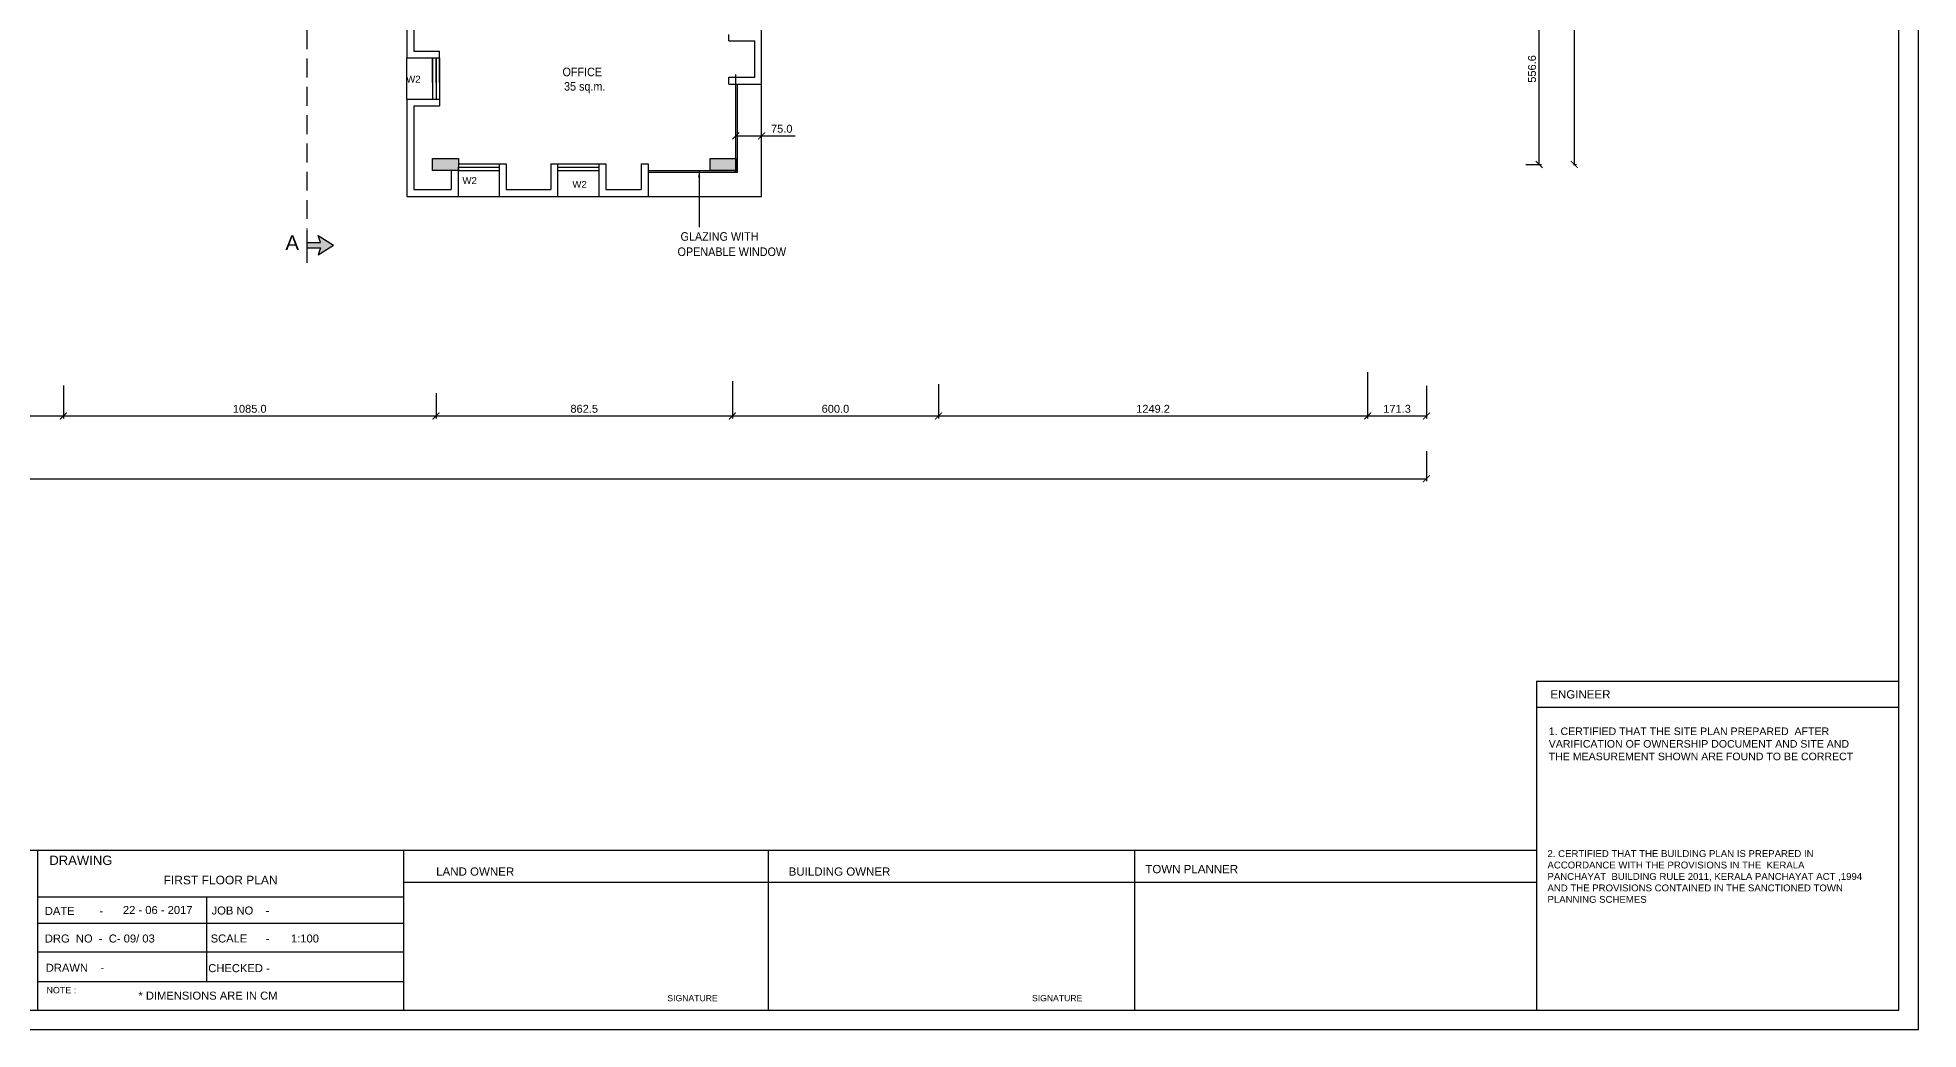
# Model space of a CAD drawing. Extents: x 53439 to 79867, y -144071 to -73305.
# Drawn here: x 68017 to 73492, y -130347 to -127457 of the extents above; entities that cross this region are included whole.
import ezdxf

# ---------------------------------------------------------------- set-up
doc = ezdxf.new("R2010")
doc.units = 0
doc.header["$LTSCALE"] = 0.1
doc.header["$MEASUREMENT"] = 0
doc.header["$PDMODE"] = 35
doc.header["$PDSIZE"] = -0.8
doc.linetypes.add('HIDDEN', pattern=[0.375, 0.25, -0.125])
doc.layers.get('0').update_dxf_attribs({"linetype": 'CONTINUOUS'})
doc.layers.get('DEFPOINTS').update_dxf_attribs({"linetype": 'CONTINUOUS'})
for name, color, linetype in [('BOR', 200, 'CONTINUOUS'), ('BOR1', 230, 'CONTINUOUS'), ('HAT', 253, 'CONTINUOUS'), ('LAYER4', 130, 'CONTINUOUS'), ('TEXT', 7, 'CONTINUOUS'), ('THIN_HA', 253, 'CONTINUOUS'), ('WALL', 6, 'CONTINUOUS'), ('WIN', 102, 'CONTINUOUS')]:
    doc.layers.add(name, color=color, linetype=linetype)
doc.styles.add('1MM', font='arial.ttf')
doc.styles.add('2MM', font='arial.ttf', dxfattribs={"height": 100})
doc.styles.add('3MM', font='arial.ttf')
doc.styles.add('DIM', font='arial.ttf', dxfattribs={"width": 0.7, "height": 1})
doc.styles.add('DUTCH', font='arial.ttf')
doc.dimstyles.new('KRI', dxfattribs={"dimtxt": 23, "dimasz": 20, "dimexe": 7, "dimexo": 0, "dimgap": 9, "dimtad": 1, "dimdec": 1, "dimzin": 1, "dimtxsty": '1MM', "dimblk": 'ARCHTICK', "dimcen": 0.5, "dimclrd": 252, "dimclre": 252, "dimclrt": 7, "dimaunit": 1, "dimadec": 8, "dimazin": 3, "dimtfac": 1, "dimtdec": 1, "dimtmove": 0, "dimatfit": 3})

# ---------------------------------------------------------------- blocks, each defined once
blk = doc.blocks.new('_ARCHTICK')
at = {"layer": 'WALL', "color": 0, "const_width": 0.15}
blk.add_lwpolyline([(-0.5, -0.5), (0.5, 0.5)], dxfattribs=at)
blk = doc.blocks.new('*D51')
at = {"layer": 'DEFPOINTS', "color": 0, "linetype": 'CONTINUOUS', "ltscale": 0.1}
for p in [(70124.9, -127743.7), (70049.9, -127809.3), (70124.9, -127809.3)]:
    blk.add_point(p, dxfattribs=at)
at = {"layer": 'LAYER4', "color": 252, "linetype": 'CONTINUOUS', "ltscale": 0.1}
for p, q in [((70049.9, -127809.3), (70049.9, -127736.7)), ((70049.9, -127743.7), (70124.9, -127743.7)), ((70124.9, -127809.3), (70124.9, -127736.7)), ((70124.9, -127743.7), (70222.4, -127743.7))]:
    blk.add_line(p, q, dxfattribs=at)
at = {"layer": 'LAYER4', "color": 252, "linetype": 'CONTINUOUS', "ltscale": 0.1, "xscale": 20, "yscale": 20, "zscale": 20}
for p, rotation in [((70049.9, -127743.7), 180.0042648796236), ((70124.9, -127743.7), 0.0042648796236455)]:
    blk.add_blockref('_ARCHTICK', p, dxfattribs=dict(at, rotation=rotation))
at = {"layer": 'LAYER4', "color": 7, "linetype": 'CONTINUOUS', "ltscale": 0.1, "insert": (70183.6, -127723), "char_height": 23, "attachment_point": 5, "rotation": 0.0043, "style": '1MM'}
blk.add_mtext('75.0', dxfattribs=at)
blk = doc.blocks.new('*D123')
at = {"layer": 'DEFPOINTS', "color": 0, "linetype": 'CONTINUOUS', "ltscale": 0.1}
for p in [(68092.3, -128470.4), (67007.3, -128525), (68092.3, -128559.7)]:
    blk.add_point(p, dxfattribs=at)
at = {"layer": 'WIN', "color": 252, "linetype": 'CONTINUOUS', "ltscale": 0.1}
for p, q in [((68092.3, -128470.4), (68092.3, -128566.7)), ((67007.3, -128525), (67007.3, -128566.7)), ((67007.3, -128559.7), (68092.3, -128559.7))]:
    blk.add_line(p, q, dxfattribs=at)
at = {"layer": 'WIN', "color": 252, "linetype": 'CONTINUOUS', "ltscale": 0.1, "xscale": 20, "yscale": 20, "zscale": 20, "rotation": 180}
blk.add_blockref('_ARCHTICK', (67007.3, -128559.7), dxfattribs=at)
at = {"layer": 'WIN', "color": 252, "linetype": 'CONTINUOUS', "ltscale": 0.1, "xscale": 20, "yscale": 20, "zscale": 20}
blk.add_blockref('_ARCHTICK', (68092.3, -128559.7), dxfattribs=at)
at = {"layer": 'WIN', "color": 7, "linetype": 'CONTINUOUS', "ltscale": 0.1, "insert": (67549.8, -128538.9), "char_height": 23, "attachment_point": 5, "style": '1MM'}
blk.add_mtext('1085.0', dxfattribs=at)
blk = doc.blocks.new('*D124')
at = {"layer": 'DEFPOINTS', "color": 0, "linetype": 'CONTINUOUS', "ltscale": 0.1}
for p in [(68092.3, -128470.4), (69177.3, -128493.4), (69177.3, -128559.7)]:
    blk.add_point(p, dxfattribs=at)
at = {"layer": 'WIN', "color": 252, "linetype": 'CONTINUOUS', "ltscale": 0.1}
for p, q in [((68092.3, -128470.4), (68092.3, -128566.7)), ((69177.3, -128493.4), (69177.3, -128566.7)), ((68092.3, -128559.7), (69177.3, -128559.7))]:
    blk.add_line(p, q, dxfattribs=at)
at = {"layer": 'WIN', "color": 252, "linetype": 'CONTINUOUS', "ltscale": 0.1, "xscale": 20, "yscale": 20, "zscale": 20, "rotation": 180}
blk.add_blockref('_ARCHTICK', (68092.3, -128559.7), dxfattribs=at)
at = {"layer": 'WIN', "color": 252, "linetype": 'CONTINUOUS', "ltscale": 0.1, "xscale": 20, "yscale": 20, "zscale": 20}
blk.add_blockref('_ARCHTICK', (69177.3, -128559.7), dxfattribs=at)
at = {"layer": 'WIN', "color": 7, "linetype": 'CONTINUOUS', "ltscale": 0.1, "insert": (68634.8, -128538.9), "char_height": 23, "attachment_point": 5, "style": '1MM'}
blk.add_mtext('1085.0', dxfattribs=at)
blk = doc.blocks.new('*D125')
at = {"layer": 'DEFPOINTS', "color": 0, "linetype": 'CONTINUOUS', "ltscale": 0.1}
for p in [(69177.3, -128493.4), (70039.9, -128458), (70039.9, -128559.7)]:
    blk.add_point(p, dxfattribs=at)
at = {"layer": 'WIN', "color": 252, "linetype": 'CONTINUOUS', "ltscale": 0.1}
for p, q in [((69177.3, -128493.4), (69177.3, -128566.7)), ((70039.9, -128458), (70039.9, -128566.7)), ((69177.3, -128559.7), (70039.9, -128559.7))]:
    blk.add_line(p, q, dxfattribs=at)
at = {"layer": 'WIN', "color": 252, "linetype": 'CONTINUOUS', "ltscale": 0.1, "xscale": 20, "yscale": 20, "zscale": 20, "rotation": 180}
blk.add_blockref('_ARCHTICK', (69177.3, -128559.7), dxfattribs=at)
at = {"layer": 'WIN', "color": 252, "linetype": 'CONTINUOUS', "ltscale": 0.1, "xscale": 20, "yscale": 20, "zscale": 20}
blk.add_blockref('_ARCHTICK', (70039.9, -128559.7), dxfattribs=at)
at = {"layer": 'WIN', "color": 7, "linetype": 'CONTINUOUS', "ltscale": 0.1, "insert": (69608.6, -128538.9), "char_height": 23, "attachment_point": 5, "style": '1MM'}
blk.add_mtext('862.5', dxfattribs=at)
blk = doc.blocks.new('*D126')
at = {"layer": 'DEFPOINTS', "color": 0, "linetype": 'CONTINUOUS', "ltscale": 0.1}
for p in [(70039.9, -128458), (70639.9, -128466.9), (70639.9, -128559.7)]:
    blk.add_point(p, dxfattribs=at)
at = {"layer": 'WIN', "color": 252, "linetype": 'CONTINUOUS', "ltscale": 0.1}
for p, q in [((70039.9, -128458), (70039.9, -128566.7)), ((70639.9, -128466.9), (70639.9, -128566.7)), ((70039.9, -128559.7), (70639.9, -128559.7))]:
    blk.add_line(p, q, dxfattribs=at)
at = {"layer": 'WIN', "color": 252, "linetype": 'CONTINUOUS', "ltscale": 0.1, "xscale": 20, "yscale": 20, "zscale": 20, "rotation": 180}
blk.add_blockref('_ARCHTICK', (70039.9, -128559.7), dxfattribs=at)
at = {"layer": 'WIN', "color": 252, "linetype": 'CONTINUOUS', "ltscale": 0.1, "xscale": 20, "yscale": 20, "zscale": 20}
blk.add_blockref('_ARCHTICK', (70639.9, -128559.7), dxfattribs=at)
at = {"layer": 'WIN', "color": 7, "linetype": 'CONTINUOUS', "ltscale": 0.1, "insert": (70339.9, -128538.9), "char_height": 23, "attachment_point": 5, "style": '1MM'}
blk.add_mtext('600.0', dxfattribs=at)
blk = doc.blocks.new('*D127')
at = {"layer": 'DEFPOINTS', "color": 0, "linetype": 'CONTINUOUS', "ltscale": 0.1}
for p in [(71889.1, -128431.6, 0), (70639.9, -128466.9), (71889.1, -128559.7)]:
    blk.add_point(p, dxfattribs=at)
at = {"layer": 'WIN', "color": 252, "linetype": 'CONTINUOUS', "ltscale": 0.1}
for p, q in [((71889.1, -128431.6), (71889.1, -128566.7)), ((70639.9, -128466.9), (70639.9, -128566.7)), ((70639.9, -128559.7), (71889.1, -128559.7))]:
    blk.add_line(p, q, dxfattribs=at)
at = {"layer": 'WIN', "color": 252, "linetype": 'CONTINUOUS', "ltscale": 0.1, "xscale": 20, "yscale": 20, "zscale": 20, "rotation": 180}
blk.add_blockref('_ARCHTICK', (70639.9, -128559.7), dxfattribs=at)
at = {"layer": 'WIN', "color": 252, "linetype": 'CONTINUOUS', "ltscale": 0.1, "xscale": 20, "yscale": 20, "zscale": 20}
blk.add_blockref('_ARCHTICK', (71889.1, -128559.7), dxfattribs=at)
at = {"layer": 'WIN', "color": 7, "linetype": 'CONTINUOUS', "ltscale": 0.1, "insert": (71264.5, -128538.9), "char_height": 23, "attachment_point": 5, "style": '1MM'}
blk.add_mtext('1249.2', dxfattribs=at)
blk = doc.blocks.new('*D80')
at = {"layer": 'DEFPOINTS', "color": 0, "linetype": 'CONTINUOUS', "ltscale": 0.1}
for p in [(58322.3, -128662.4), (72060.4, -128662.4, 0), (72060.4, -128742.6)]:
    blk.add_point(p, dxfattribs=at)
at = {"layer": 'WIN', "color": 252, "linetype": 'CONTINUOUS', "ltscale": 0.1}
for p, q in [((58322.3, -128662.4), (58322.3, -128749.6)), ((72060.4, -128662.4), (72060.4, -128749.6)), ((58322.3, -128742.6), (72060.4, -128742.6))]:
    blk.add_line(p, q, dxfattribs=at)
at = {"layer": 'WIN', "color": 252, "linetype": 'CONTINUOUS', "ltscale": 0.1, "xscale": 20, "yscale": 20, "zscale": 20, "rotation": 180}
blk.add_blockref('_ARCHTICK', (58322.3, -128742.6), dxfattribs=at)
at = {"layer": 'WIN', "color": 252, "linetype": 'CONTINUOUS', "ltscale": 0.1, "xscale": 20, "yscale": 20, "zscale": 20}
blk.add_blockref('_ARCHTICK', (72060.4, -128742.6), dxfattribs=at)
at = {"layer": 'WIN', "color": 7, "linetype": 'CONTINUOUS', "ltscale": 0.1, "insert": (65191.4, -128721.9), "char_height": 23, "attachment_point": 5, "style": '1MM'}
blk.add_mtext('13738.1', dxfattribs=at)
blk = doc.blocks.new('*D128')
at = {"layer": 'DEFPOINTS', "color": 0, "linetype": 'CONTINUOUS', "ltscale": 0.1}
for p in [(71889.1, -128472.3), (72060.4, -128472.3, 0), (72060.4, -128559.7)]:
    blk.add_point(p, dxfattribs=at)
at = {"layer": 'WIN', "color": 252, "linetype": 'CONTINUOUS', "ltscale": 0.1}
for p, q in [((71889.1, -128472.3), (71889.1, -128566.7)), ((72060.4, -128472.3), (72060.4, -128566.7)), ((71889.1, -128559.7), (72060.4, -128559.7))]:
    blk.add_line(p, q, dxfattribs=at)
at = {"layer": 'WIN', "color": 252, "linetype": 'CONTINUOUS', "ltscale": 0.1, "xscale": 20, "yscale": 20, "zscale": 20, "rotation": 180}
blk.add_blockref('_ARCHTICK', (71889.1, -128559.7), dxfattribs=at)
at = {"layer": 'WIN', "color": 252, "linetype": 'CONTINUOUS', "ltscale": 0.1, "xscale": 20, "yscale": 20, "zscale": 20}
blk.add_blockref('_ARCHTICK', (72060.4, -128559.7), dxfattribs=at)
at = {"layer": 'WIN', "color": 7, "linetype": 'CONTINUOUS', "ltscale": 0.1, "insert": (71974.8, -128538.9), "char_height": 23, "attachment_point": 5, "style": '1MM'}
blk.add_mtext('171.3', dxfattribs=at)
blk = doc.blocks.new('*D133')
at = {"layer": 'DEFPOINTS', "color": 0, "linetype": 'CONTINUOUS', "ltscale": 0.1}
for p in [(72488.6, -123435.8), (72488.6, -127826.8, 0), (72490.5, -127826.8)]:
    blk.add_point(p, dxfattribs=at)
at = {"layer": 'WIN', "color": 252, "linetype": 'CONTINUOUS', "ltscale": 0.1}
for p, q in [((72488.6, -123435.8), (72497.5, -123435.8)), ((72490.5, -123435.8), (72490.5, -127826.8)), ((72488.6, -127826.8), (72497.5, -127826.8))]:
    blk.add_line(p, q, dxfattribs=at)
at = {"layer": 'WIN', "color": 252, "linetype": 'CONTINUOUS', "ltscale": 0.1, "xscale": 20, "yscale": 20, "zscale": 20}
for p, rotation in [((72490.5, -123435.8), 90), ((72490.5, -127826.8), 270)]:
    blk.add_blockref('_ARCHTICK', p, dxfattribs=dict(at, rotation=rotation))
at = {"layer": 'WIN', "color": 7, "linetype": 'CONTINUOUS', "ltscale": 0.1, "insert": (72469.8, -125631.3), "char_height": 23, "attachment_point": 5, "rotation": 90, "style": '1MM'}
blk.add_mtext('4391.1', dxfattribs=at)
blk = doc.blocks.new('A$C2D1352FE')
at = {"layer": 'HAT', "linetype": 'CONTINUOUS', "ltscale": 0.1}
blk.add_hatch(color=256, dxfattribs=at).paths.add_polyline_path([(65.2, 110.8), (25.3, 47), (54.5, 56.6), (54.5, 0), (75.9, 0), (75.9, 56.6), (105.2, 47)])
at = {"layer": 'WALL', "linetype": 'CONTINUOUS', "ltscale": 0.1}
for p, q in [((25.3, 47), (65.2, 110.8)), ((105.2, 47), (65.2, 110.8)), ((0, 0), (139.2, 0)), ((54.5, 56.6), (25.3, 47)), ((54.5, 0), (54.5, 56.6)), ((75.9, 0), (75.9, 56.6)), ((75.9, 56.6), (105.2, 47))]:
    blk.add_line(p, q, dxfattribs=at)
blk = doc.blocks.new('*D89')
at = {"layer": 'DEFPOINTS', "color": 0, "linetype": 'CONTINUOUS', "ltscale": 0.1}
for p in [(72349.4, -127270.3), (72388.4, -127270.3), (72349.4, -127826.8, 0)]:
    blk.add_point(p, dxfattribs=at)
at = {"layer": 'WIN', "color": 252, "linetype": 'CONTINUOUS', "ltscale": 0.1}
for p, q in [((72349.4, -127270.3), (72395.4, -127270.3)), ((72388.4, -127826.8), (72388.4, -127270.3)), ((72349.4, -127826.8), (72395.4, -127826.8))]:
    blk.add_line(p, q, dxfattribs=at)
at = {"layer": 'WIN', "color": 252, "linetype": 'CONTINUOUS', "ltscale": 0.1, "xscale": 20, "yscale": 20, "zscale": 20}
for p, rotation in [((72388.4, -127270.3), 90), ((72388.4, -127826.8), 270)]:
    blk.add_blockref('_ARCHTICK', p, dxfattribs=dict(at, rotation=rotation))
at = {"layer": 'WIN', "color": 7, "linetype": 'CONTINUOUS', "ltscale": 0.1, "insert": (72367.7, -127548.6), "char_height": 23, "attachment_point": 5, "rotation": 90, "style": '1MM'}
blk.add_mtext('556.6', dxfattribs=at)

msp = doc.modelspace()

# ---------------------------------------------------------------- hatches: boundary and pattern name
at = {"layer": 'THIN_HA', "linetype": 'CONTINUOUS', "ltscale": 0.1}
for points in [[(69167.31, -127844.33), (69167.31, -127809.33), (69242.31, -127809.33), (69242.31, -127844.33)], [(69974.86, -127844.33), (69974.86, -127809.33), (70049.86, -127809.33), (70049.86, -127844.33)]]:
    msp.add_hatch(color=2, dxfattribs=at).paths.add_polyline_path(points)

# ---------------------------------------------------------------- linework, layer by layer
at = {"layer": 'BOR', "linetype": 'CONTINUOUS'}
for p, q in [((72381.18, -129332.69), (72381.18, -130290.29)), ((72381.18, -129332.69), (73435.88, -129332.69)), ((72381.18, -129825.4), (66732.98, -129825.4)), ((68017.43, -129825.4), (68017.43, -130290.29)), ((69082.67, -129825.4), (69082.67, -130290.29)), ((70144.05, -129825.4), (70144.05, -130290.29)), ((71210.83, -129825.4), (71210.83, -130290.29)), ((69082.67, -129918.21), (72381.18, -129918.21))]:
    msp.add_line(p, q, dxfattribs=at)
at = {"layer": 'BOR'}
msp.add_lwpolyline([(73435.88, -122099.01), (57228.06, -122099.01), (57228.06, -130290.29), (73435.88, -130290.29)], close=True, dxfattribs=at)
at = {"layer": 'BOR1'}
for p, q in [((72381.18, -129407.98), (73435.88, -129407.98)), ((68017.43, -129960.78), (69082.67, -129960.78)), ((68017.43, -129960.78), (69082.67, -129960.78)), ((68508.76, -129960.78), (68508.76, -130206.78)), ((68017.43, -130037.69), (69082.67, -130037.69)), ((68017.43, -130120.55), (69082.67, -130120.55)), ((68017.43, -130206.78), (69082.67, -130206.78))]:
    msp.add_line(p, q, dxfattribs=at)
msp.add_lwpolyline([(73492.41, -122042.48), (57171.54, -122042.48), (57171.54, -130346.82), (73492.41, -130346.82)], close=True, dxfattribs=at)
at = {"layer": 'HAT', "color": 7, "linetype": 'HIDDEN', "ltscale": 2200}
msp.add_line((68801.3, -126693.24, 0), (68801.3, -128014.29, 0), dxfattribs=at)
at = {"layer": 'THIN_HA', "color": 2, "linetype": 'CONTINUOUS', "ltscale": 0.1}
for p, q in [((69092.31, -127516.56, -1.95), (69112.31, -127516.56, -1.95)), ((69092.31, -127636.56), (69112.31, -127636.56))]:
    msp.add_line(p, q, dxfattribs=at)
at = {"layer": 'THIN_HA', "color": 2, "linetype": 'CONTINUOUS', "ltscale": 0.1, "elevation": 0}
for points in [[(69167.31, -127844.33), (69167.31, -127809.33), (69242.31, -127809.33), (69242.31, -127844.33)], [(69974.86, -127844.33), (69974.86, -127809.33), (70049.86, -127809.33), (70049.86, -127844.33)]]:
    msp.add_lwpolyline(points, close=True, dxfattribs=at)
at = {"layer": 'WALL', "linetype": 'CONTINUOUS', "ltscale": 0.1}
for p, q in [((69092.31, -127253.28, 0.08), (69092.31, -127516.56, -1.57)), ((69112.31, -127253.28, 0.08), (69112.31, -127496.56, -1.45)), ((70029.86, -127466.25), (70029.86, -127448.28, 0)), ((70124.86, -127592.84, 0), (70124.86, -127448.28)), ((69112.31, -127496.56, -2.43), (69187.31, -127496.56, -10.81)), ((69187.31, -127516.56, -10.81), (69187.31, -127496.56, -10.81)), ((70029.86, -127466.25), (70089.86, -127466.25)), ((70049.86, -127466.25), (70104.86, -127466.25)), ((70104.86, -127572.84), (70104.86, -127466.25)), ((70104.86, -127572.84), (70104.86, -127466.25)), ((70124.86, -127592.84, 0), (70124.86, -127466.25)), ((70124.86, -127592.84, 0), (70124.86, -127466.25)), ((69092.31, -127516.56, -0.2), (69187.31, -127516.56, -10.81)), ((70029.86, -127572.84), (70104.86, -127572.84)), ((70029.86, -127572.84), (70104.86, -127572.84)), ((70029.86, -127592.84), (70029.86, -127572.84)), ((70029.86, -127592.84), (70124.86, -127592.84)), ((70029.86, -127592.84), (70124.88, -127592.84)), ((70029.86, -127592.84), (70124.86, -127592.84)), ((69092.31, -127636.56), (69092.31, -127919.83)), ((69092.31, -127636.56), (69187.31, -127636.56)), ((69112.31, -127656.56, -2.45), (69112.31, -127899.83, -3.97)), ((69112.31, -127656.56), (69187.31, -127656.56)), ((69187.31, -127636.56), (69187.31, -127656.56)), ((69241.27, -127834.7), (69241.27, -127919.83)), ((69361.27, -127824.83), (69361.27, -127919.83)), ((69361.27, -127824.83), (69381.27, -127824.83)), ((69381.27, -127824.83), (69381.27, -127899.83)), ((69511.27, -127824.83), (69511.27, -127884.83)), ((69511.27, -127824.83), (69531.27, -127824.83)), ((69531.27, -127824.83), (69531.27, -127919.83)), ((69651.27, -127824.83), (69671.27, -127824.83)), ((69651.27, -127824.83), (69651.27, -127919.83)), ((69671.27, -127824.83), (69671.27, -127899.83)), ((69774.86, -127824.83), (69774.86, -127899.83)), ((69774.86, -127824.83), (69794.86, -127824.83)), ((69794.86, -127824.83), (69794.86, -127919.83)), ((69221.27, -127844.83), (69221.27, -127899.83)), ((69511.27, -127844.83), (69511.27, -127899.83)), ((69774.86, -127844.83), (69774.86, -127899.83)), ((69092.31, -127919.83), (69241.27, -127919.83)), ((69112.31, -127899.83), (69221.27, -127899.83)), ((69167.31, -127919.83), (69241.27, -127919.83)), ((69187.31, -127899.83), (69221.27, -127899.83)), ((69361.27, -127919.83), (69531.27, -127919.83)), ((69381.27, -127899.83), (69511.27, -127899.83)), ((69381.27, -127899.83), (69511.27, -127899.83)), ((69651.27, -127919.83), (69774.86, -127919.83)), ((69651.27, -127919.83), (69774.86, -127919.83)), ((69651.27, -127919.83), (69794.86, -127919.83)), ((69671.27, -127899.83), (69774.86, -127899.83)), ((69671.27, -127899.83), (69774.86, -127899.83))]:
    msp.add_line(p, q, dxfattribs=at)
at = {"layer": 'WIN'}
for p, q in [((70124.89, -127919.83), (70124.82, -126963.21)), ((69092.31, -127636.56), (69092.29, -127516.56, -0.19)), ((69167.31, -127587.74, -5.4), (69167.31, -127516.56, -5.4)), ((69167.31, -127516.56, -8.57), (69167.31, -127636.56, -8.57)), ((69177.31, -127587.74, -5.4), (69177.31, -127516.56, -5.4)), ((69177.31, -127516.56, -9.69), (69177.31, -127636.56, -9.69)), ((69187.31, -127587.74, -5.4), (69187.31, -127516.56, -5.4)), ((69187.31, -127516.56, -10.81), (69187.31, -127636.56, -10.81)), ((70049.86, -127849.83), (70049.86, -127564.84)), ((70054.86, -127849.83), (70054.86, -127592.84, 0)), ((69241.27, -127824.83), (69361.27, -127824.83)), ((69241.27, -127834.7), (69361.27, -127834.7)), ((69531.27, -127824.83), (69651.27, -127824.83)), ((69531.27, -127834.7), (69651.27, -127834.7)), ((69241.27, -127844.83), (69361.27, -127844.83)), ((69531.27, -127844.83), (69651.27, -127844.83)), ((69794.86, -127844.83), (70054.86, -127844.83)), ((69794.86, -127849.83), (70054.86, -127849.83)), ((69241.27, -127919.83), (69361.27, -127919.83)), ((69531.27, -127919.83), (69651.27, -127919.83)), ((69794.86, -127919.83), (70124.89, -127919.83))]:
    msp.add_line(p, q, dxfattribs=at)

# ---------------------------------------------------------------- block references
at = {"layer": 'HAT', "linetype": 'CONTINUOUS', "ltscale": 0.1, "xscale": 0.6999999999970896, "yscale": 0.6999999999970896, "zscale": 0.6999999999970896, "rotation": 270}
msp.add_blockref('A$C2D1352FE', (68801.3, -128016.39, 0), dxfattribs=at)

# ---------------------------------------------------------------- texts
at = {"style": 'DIM'}
for s, height, p in [('W2', 20, (69090.43, -127588.42, -5.4)), ('W2', 20, (69254.1, -127883.9, -10.81)), ('W2', 20, (69574.17, -127894.8, -10.81)), ('A', 43, (68738.55, -128076.44, 0))]:
    msp.add_text(s, height=height, dxfattribs=at).set_placement(p)
at = {"layer": 'HAT', "linetype": 'CONTINUOUS', "ltscale": 0.1, "width": 916.654, "attachment_point": 1, "style": '1MM'}
for s, insert, char_height in [('1. CERTIFIED THAT THE SITE PLAN PREPARED  AFTER VARIFICATION OF OWNERSHIP DOCUMENT AND SITE AND THE MEASUREMENT SHOWN ARE FOUND TO BE CORRECT', (72416.44, -129467.2), 22), ('2. CERTIFIED THAT THE BUILDING PLAN IS PREPARED IN ACCORDANCE WITH THE PROVISIONS IN THE  KERALA PANCHAYAT  BUILDING RULE 2011, KERALA PANCHAYAT ACT ,1994 AND THE PROVISIONS CONTAINED IN THE SANCTIONED TOWN PLANNING SCHEMES', (72412.67, -129824.57), 20)]:
    msp.add_mtext(s, dxfattribs=dict(at, insert=insert, char_height=char_height))
at = {"layer": 'LAYER4'}
for s, height, style, p in [('ENGINEER', 24, '3MM', (72420.97, -129382.66)), ('DRAWING', 27.216, '3MM', (68051.52, -129867.67)), ('LAND OWNER', 24, '3MM', (69177.58, -129898.91)), ('BUILDING OWNER', 24, '3MM', (70203.76, -129898.91)), ('TOWN PLANNER', 24, '3MM', (71242.07, -129891.7)), ('DATE        -', 23.2943, '2MM', (68038.44, -130013.3)), ('22 - 06 - 2017', 23.2943, '2MM', (68265.75, -130010.61)), ('JOB NO    -', 23.2943, '2MM', (68523.89, -130012.11)), ('DRG  NO  -  C- 09/ 03', 23.2943, '2MM', (68038.44, -130093.65)), ('SCALE      -', 23.2943, '2MM', (68521.13, -130093.57)), ('1:100', 23.294, '2MM', (68754.99, -130093.57)), ('DRAWN    -', 23.294, '2MM', (68041.26, -130178.92)), ('CHECKED -', 23.294, '2MM', (68514.21, -130180)), ('NOTE :', 18.635, '2MM', (68043.22, -130241.59)), ('* DIMENSIONS ARE IN CM', 23.2943, '2MM', (68310.89, -130260.02)), ('SIGNATURE', 18, '3MM', (69850.61, -130264.71)), ('SIGNATURE', 18, '3MM', (70912, -130264.71))]:
    msp.add_text(s, height=height, dxfattribs=dict(at, style=style)).set_placement(p)
at = {"layer": 'TEXT', "style": 'DUTCH', "width": 0.9}
for s, p in [('OFFICE', (69545.4, -127569.81, 0)), ('35 sq.m.', (69549.88, -127611.81, 0)), (' GLAZING WITH', (69880.31, -128049.21)), ('OPENABLE WINDOW', (69880.31, -128093.72))]:
    msp.add_text(s, height=25, dxfattribs=at).set_placement(p)
at = {"layer": 'TEXT', "color": 7, "style": 'DUTCH'}
msp.add_text(' FIRST FLOOR PLAN', height=25, dxfattribs=at).set_placement((68374.48, -129924.15))

# ---------------------------------------------------------------- dimensions: what is measured, and where the dimension line sits
at = {"layer": 'LAYER4', "color": 120, "linetype": 'CONTINUOUS', "ltscale": 0.1}
dim = msp.add_aligned_dim(p1=(70049.86, -127809.33), p2=(70124.88, -127809.33), distance=65.62, dimstyle='KRI', dxfattribs=at)
dim.commit()
dim.dimension.update_dxf_attribs({"geometry": '*D51', "text_midpoint": (70183.61, -127722.96)})
at = {"layer": 'WIN', "linetype": 'CONTINUOUS', "ltscale": 0.1}
for base, p1, p2, picture, middle in [((72490.5153, -127826.8347), (72488.5846, -123435.7822), (72488.5846, -127826.8347, 0), '*D133', (72469.7643, -125631.3084)), ((72388.4125, -127270.2822), (72349.4148, -127826.8347, 0), (72349.4148, -127270.2822), '*D89', (72367.6693, -127548.5584))]:
    dim = msp.add_linear_dim(base=base, p1=p1, p2=p2, angle=90, dimstyle='KRI', dxfattribs=at)
    dim.commit()
    dim.dimension.update_dxf_attribs({"geometry": picture, "text_midpoint": middle})
for base, p1, p2, picture, middle in [((71889.1, -128559.66), (70639.86, -128466.86), (71889.1, -128431.56, 0), '*D127', (71264.48, -128538.92)), ((68092.31, -128559.66), (67007.31, -128524.97), (68092.31, -128470.36), '*D123', (67549.81, -128538.92)), ((69177.31, -128559.66), (68092.31, -128470.36), (69177.31, -128493.42), '*D124', (68634.81, -128538.92)), ((70039.8563, -128559.6642), (69177.3134, -128493.417), (70039.8563, -128458.0057), '*D125', (69608.5849, -128538.921)), ((70639.86, -128559.66), (70039.86, -128458.01), (70639.86, -128466.86), '*D126', (70339.86, -128538.92))]:
    dim = msp.add_linear_dim(base=base, p1=p1, p2=p2, dimstyle='KRI', override={"dimtmove": 1}, dxfattribs=at)
    dim.commit()
    dim.dimension.update_dxf_attribs({"geometry": picture, "text_midpoint": middle})
for base, p1, p2, picture, middle in [((72060.44, -128559.66), (71889.1, -128472.25), (72060.44, -128472.25, 0), '*D128', (71974.77, -128538.91)), ((72060.44, -128742.63), (58322.31, -128662.43), (72060.44, -128662.43, 0), '*D80', (65191.38, -128721.87))]:
    dim = msp.add_linear_dim(base=base, p1=p1, p2=p2, dimstyle='KRI', dxfattribs=at)
    dim.commit()
    dim.dimension.update_dxf_attribs({"geometry": picture, "text_midpoint": middle})

# ---------------------------------------------------------------- leaders
at = {"layer": 'THIN_HA', "color": 2, "linetype": 'CONTINUOUS', "ltscale": 0.1}
msp.add_leader([(69943.21, -127844.6), (69943.21, -128010.06)], dimstyle='KRI', dxfattribs=at)

doc.saveas('drawing.dxf')
